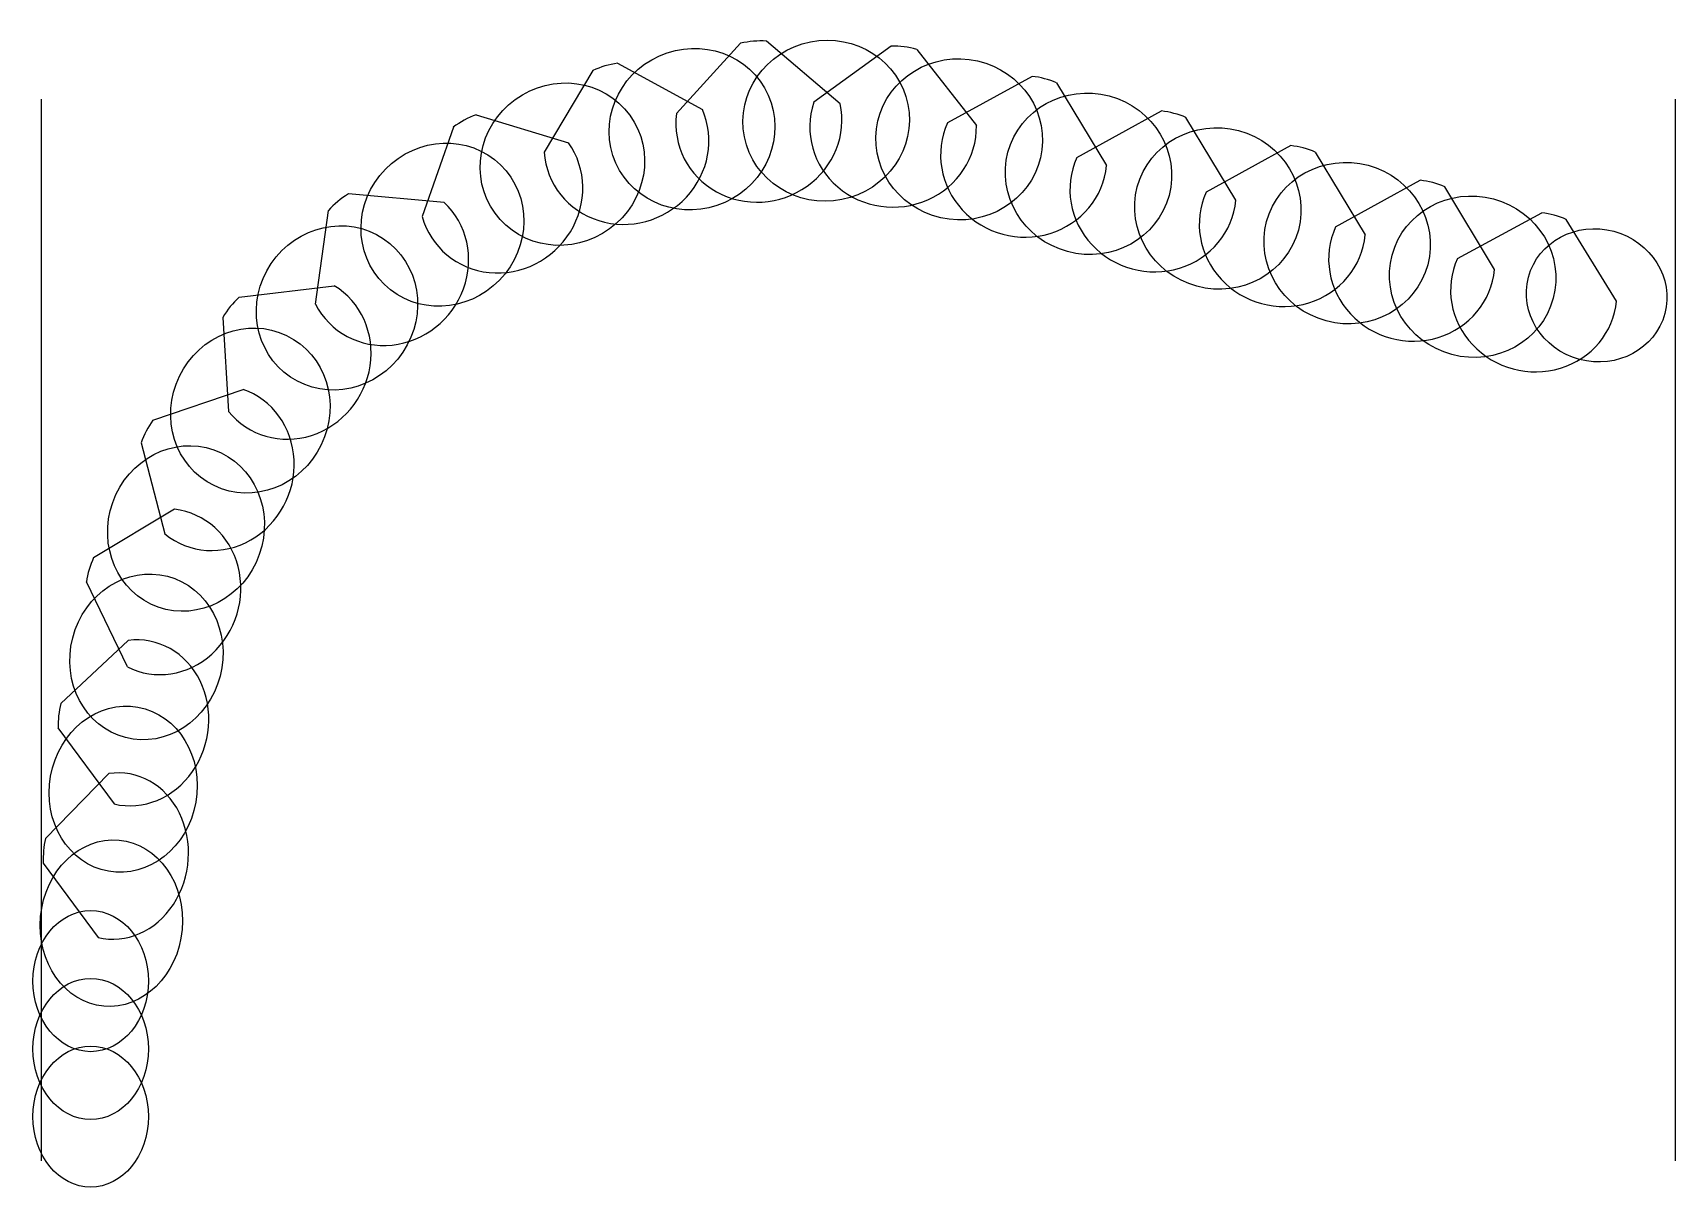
# Model space of a CAD drawing. Header units: inches. Extents: x -6.16 to 0, y -4.08 to 0.25.
import ezdxf

# ---------------------------------------------------------------- set-up
doc = ezdxf.new("R2010")
doc.units = ezdxf.units.IN
doc.header["$MEASUREMENT"] = 0
for name, color, linetype, true_color in [('Blade_1', 30, 'Continuous', 0xff7f00), ('Blade_3', 7, 'Continuous', 0x00cc00), ('Blade_5', 7, 'Continuous', 0x0066cc)]:
    doc.layers.add(name, color=color, linetype=linetype, true_color=true_color)

msp = doc.modelspace()

# ---------------------------------------------------------------- linework, layer by layer
for p, q in [((-6.125, 0), (-6.125, -3.9804)), ((0, 0), (0, -3.9804))]:
    msp.add_line(p, q)
at = {"layer": 'Blade_1'}
for p, q in [((-3.9645, 0.1344), (-3.6463, -0.0392)), ((-4.0577, 0.1067), (-4.2403, -0.1991)), ((-2.4107, 0.0852), (-2.7275, -0.0893)), ((-2.3187, 0.0608), (-2.1314, -0.2492)), ((-1.2729, -0.4791), (-0.9558, -0.3044)), ((-0.6767, -0.6389), (-0.864, -0.329)), ((-5.3832, -0.7425), (-5.027, -0.6995)), ((-5.4439, -0.8183), (-5.4231, -1.1706)), ((-6.0513, -2.266), (-5.7994, -2.029)), ((-6.0622, -2.3574), (-5.8517, -2.6422))]:
    msp.add_line(p, q, dxfattribs=at)
for centre, major_axis, ratio in [((-3.1827, -0.0811), (0.3065, 0.0609), 0.964649), ((-1.7144, -0.41), (0.3019, -0.0809), 0.965926), ((-4.6211, -0.4708), (0.2177, 0.2242), 0.953996), ((-0.2943, -0.7357), (0.2555, -0.0685), 0.939693), ((-5.5822, -1.6097), (0.1044, 0.2946), 0.932598), ((-5.8621, -3.0889), (0.0287, 0.3112), 0.852424), ((-5.9398, -3.8141), (0, 0.2645), 0.819152)]:
    msp.add_ellipse(centre, major_axis=major_axis, ratio=ratio, dxfattribs=at)
for centre, major_axis, ratio, start_param, end_param in [((-3.9316, -0.1663), (0.2702, 0.1569), 0.961978, 1.167788, 1.480985), ((-2.4418, -0.2152), (0.3035, -0.0743), 0.965911, 1.397297, 1.703035), ((-3.9316, -0.1663), (0.2702, 0.1569), 0.961978, 2.706612, 6.172168), ((-2.4418, -0.2152), (0.3035, -0.0743), 0.965911, 2.9606, 6.418797), ((-0.9871, -0.6049), (0.3019, -0.0809), 0.965926, 1.418205, 1.723388), ((-0.9871, -0.6049), (0.3019, -0.0809), 0.965926, 2.983574, 6.441204), ((-5.1885, -0.967), (0.1582, 0.2695), 0.945791, 2.799068, 6.270098), ((-5.1885, -0.967), (0.1582, 0.2695), 0.945791, 1.261809, 1.574253), ((-5.7795, -2.3381), (0.0674, 0.3051), 0.899758, 3.124415, 6.594434), ((-5.7795, -2.3381), (0.0674, 0.3051), 0.899758, 1.53305, 1.829155)]:
    msp.add_ellipse(centre, major_axis=major_axis, ratio=ratio, start_param=start_param, end_param=end_param, dxfattribs=at)
at = {"layer": 'Blade_3'}
for p, q in [((-3.744, -0.0544), (-3.5031, 0.2091)), ((-3.1297, -0.0173), (-3.4064, 0.2172)), ((-2.2427, -0.2193), (-1.9256, -0.0446)), ((-1.6465, -0.3791), (-1.8338, -0.0692)), ((-4.6146, -0.3873), (-4.9737, -0.3557)), ((-5.0973, -0.7686), (-5.0485, -0.4182)), ((-0.8159, -0.5977), (-0.4998, -0.4266)), ((-0.2199, -0.7574), (-0.4081, -0.4512)), ((-5.6251, -1.5378), (-5.9286, -1.7191)), ((-5.8022, -2.1283), (-5.9558, -1.8101))]:
    msp.add_line(p, q, dxfattribs=at)
for centre, major_axis, ratio, start_param, end_param in [((-3.4348, -0.0843), (0.2976, 0.0953), 0.963879, 1.180151, 1.492529), ((-3.4348, -0.0843), (0.2976, 0.0953), 0.963879, 2.721745, 6.186053), ((-1.9569, -0.3451), (0.3019, -0.0809), 0.965926, 1.418205, 1.723388), ((-1.9569, -0.3451), (0.3019, -0.0809), 0.965926, 2.983574, 6.441204), ((-4.8266, -0.6168), (0.1964, 0.2431), 0.952855, 1.209059, 1.522664), ((-4.8266, -0.6168), (0.1964, 0.2431), 0.952855, 2.744449, 6.213722), ((-0.5302, -0.7234), (0.3019, -0.0809), 0.953717, 1.418205, 1.723388), ((-0.5302, -0.7234), (0.3019, -0.0809), 0.953717, 2.981534, 6.443244), ((-5.6681, -1.8467), (0.0889, 0.2996), 0.926275, 2.973491, 6.444943), ((-5.6681, -1.8467), (0.0889, 0.2996), 0.926275, 1.415557, 1.720902)]:
    msp.add_ellipse(centre, major_axis=major_axis, ratio=ratio, start_param=start_param, end_param=end_param, dxfattribs=at)
for centre, major_axis, ratio in [((-2.684, -0.1509), (0.31, -0.0391), 0.965697), ((-4.1713, -0.244), (0.2527, 0.1838), 0.960901), ((-1.2295, -0.54), (0.3019, -0.0809), 0.965926), ((-5.3411, -1.1676), (0.1358, 0.2815), 0.944827), ((-5.8178, -2.5871), (0.0553, 0.3076), 0.884975), ((-5.9398, -3.3063), (0, 0.2645), 0.819152)]:
    msp.add_ellipse(centre, major_axis=major_axis, ratio=ratio, dxfattribs=at)
at = {"layer": 'Blade_5'}
for p, q in [((-2.9386, 0.1982), (-3.2292, -0.0122)), ((-2.843, 0.1861), (-2.6191, -0.0993)), ((-4.4944, -0.0589), (-4.1481, -0.1643)), ((-4.5802, -0.105), (-4.6976, -0.4404)), ((-1.4407, -0.1745), (-1.7578, -0.3492)), ((-1.3489, -0.1991), (-1.1616, -0.509)), ((-5.7063, -1.2031), (-5.3684, -1.0881)), ((-5.7508, -1.2887), (-5.6614, -1.6301)), ((-6.1092, -2.7714), (-5.8713, -2.5285)), ((-6.1174, -2.864), (-5.9122, -3.1424))]:
    msp.add_line(p, q, dxfattribs=at)
for centre, major_axis, ratio in [((-3.6853, -0.1127), (0.2854, 0.1274), 0.962979), ((-2.1993, -0.2801), (0.3019, -0.0809), 0.965926), ((-0.7591, -0.666), (0.3019, -0.0809), 0.965926), ((-5.0164, -0.7828), (0.1743, 0.2594), 0.95175), ((-5.7306, -2.091), (0.0787, 0.3024), 0.913525), ((-5.9398, -3.5606), (0, 0.2645), 0.819152)]:
    msp.add_ellipse(centre, major_axis=major_axis, ratio=ratio, dxfattribs=at)
for centre, major_axis, ratio, start_param, end_param in [((-2.9316, -0.1034), (0.3123, 0.0116), 0.965266, 1.247317, 1.557387), ((-4.4019, -0.3463), (0.2332, 0.208), 0.959774, 1.169125, 1.482784), ((-2.9316, -0.1034), (0.3123, 0.0116), 0.965266, 2.795988, 6.258167), ((-4.4019, -0.3463), (0.2332, 0.208), 0.959774, 2.706098, 6.172789), ((-1.472, -0.475), (0.3019, -0.0809), 0.965926, 1.418205, 1.723388), ((-1.472, -0.475), (0.3019, -0.0809), 0.965926, 2.983574, 6.441204), ((-5.4728, -1.3826), (0.12, 0.2885), 0.938788, 2.868566, 6.340112), ((-5.4728, -1.3826), (0.12, 0.2885), 0.938788, 1.324977, 1.635007), ((-5.8453, -2.8375), (0.0423, 0.3096), 0.869192, 3.049369, 6.534707), ((-5.8453, -2.8375), (0.0423, 0.3096), 0.869192, 1.475487, 1.774106)]:
    msp.add_ellipse(centre, major_axis=major_axis, ratio=ratio, start_param=start_param, end_param=end_param, dxfattribs=at)

doc.saveas('drawing.dxf')
